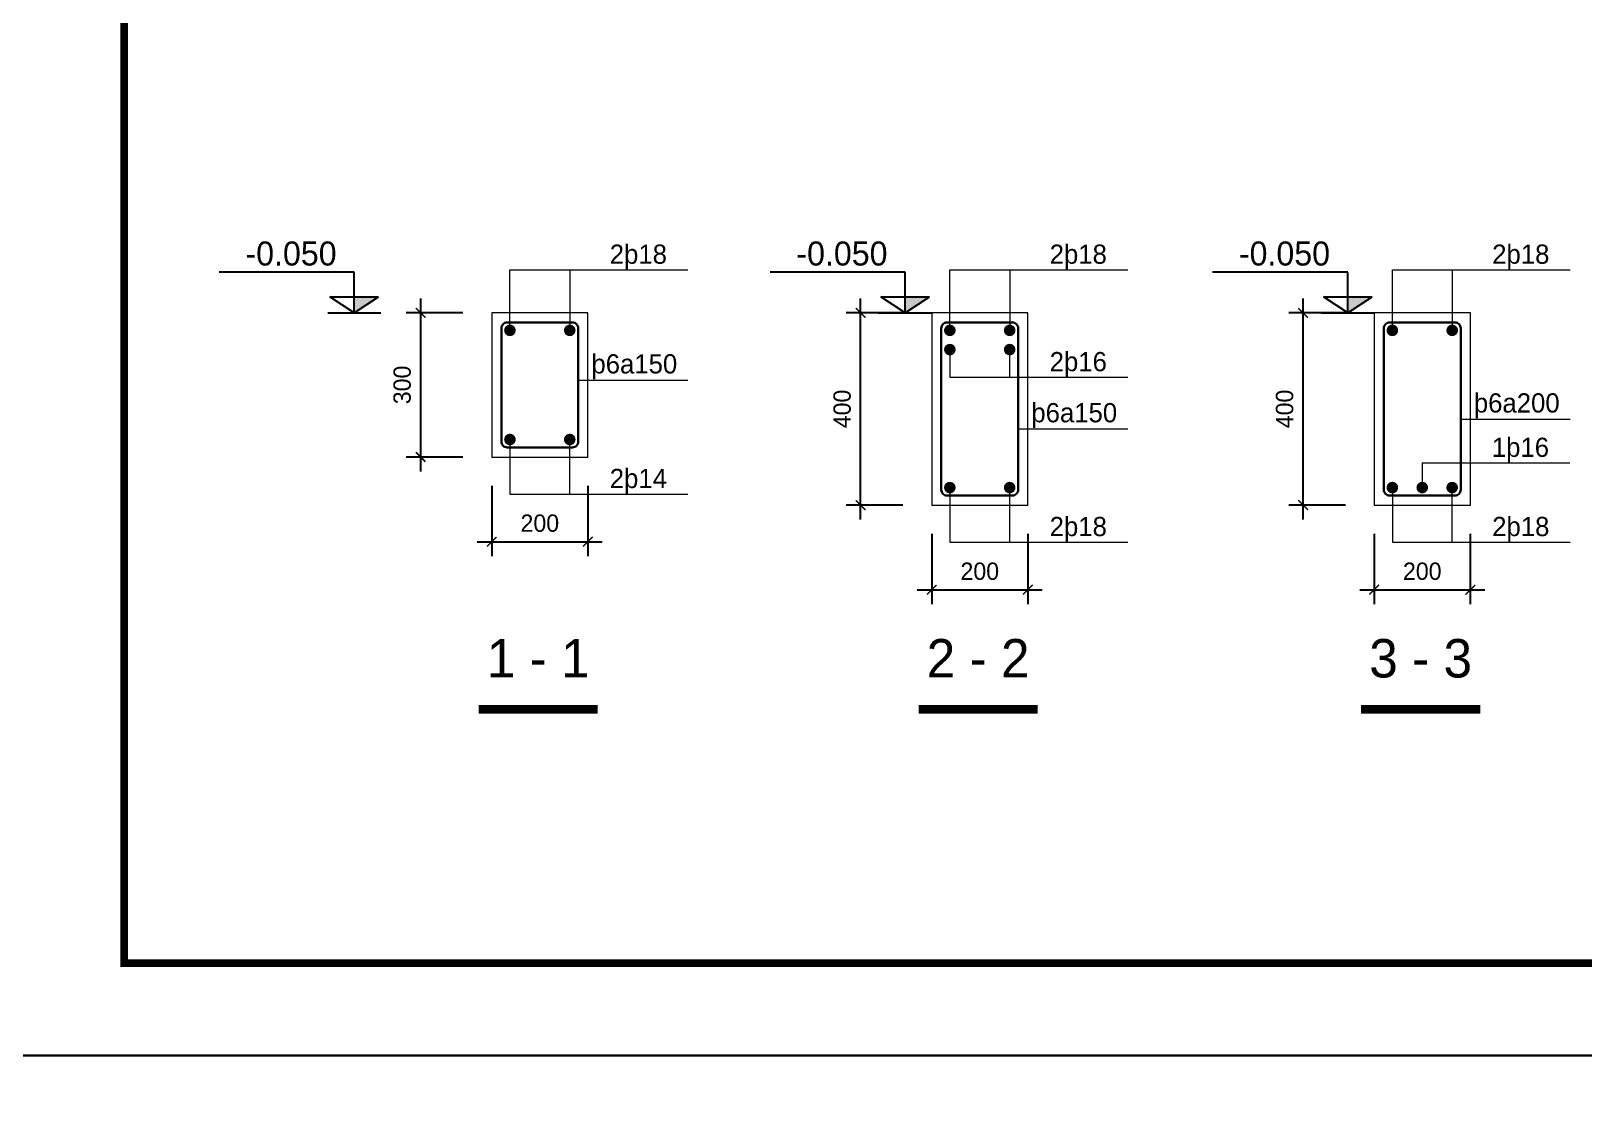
# Model space of a CAD drawing. Header units: inches. Extents: x 566748 to 757280, y 592180 to 740680.
# Drawn here: x 651579 to 667731, y 680819 to 691940 of the extents above; entities that cross this region are included whole.
import ezdxf
from ezdxf.enums import TextEntityAlignment as Align

# ---------------------------------------------------------------- set-up
doc = ezdxf.new("R2010")
doc.units = ezdxf.units.IN
doc.header["$MEASUREMENT"] = 0
doc.layers.add('LAYER7', color=7, linetype='Continuous')
doc.layers.add('TEXT', color=4, linetype='Continuous')
for name, color, linetype, lineweight in [('NET CB', 2, 'Continuous', 20), ('NET GHI CHU', 7, 'Continuous', 13), ('NET KICH THUOC', 9, 'Continuous', 13), ('NET THEP DAI', 3, 'Continuous', 30), ('NET THEP DOC', 1, 'Continuous', 50)]:
    doc.layers.add(name, color=color, linetype=linetype, lineweight=lineweight)
doc.styles.add('A', font='Fonts5.ttf', dxfattribs={"height": 100})
doc.styles.add('TEXT', font='Fonts5.ttf')
doc.styles.add('VNIHELVE', font='Fonts5.ttf', dxfattribs={"height": 180})
doc.dimstyles.new('M 1-20', dxfattribs={"dimscale": 100, "dimtxt": 2, "dimasz": 1, "dimexe": 1.5, "dimexo": 3, "dimgap": 1, "dimtad": 1, "dimdec": 0, "dimlfac": 0.2, "dimtxsty": 'VNIHELVE', "dimblk": 'ARCHTICK', "dimcen": 2.5, "dimdle": 1.5, "dimclrd": 256, "dimclre": 256, "dimclrt": 256, "dimadec": 0, "dimazin": 0, "dimtfac": 1, "dimtdec": 0, "dimtix": 1, "dimtmove": 0, "dimatfit": 3, "dimldrblk": 'ARCHTICK', "dimfxl": 7, "dimfxlon": 1, "dimarcsym": 1})

# ---------------------------------------------------------------- blocks, each defined once
blk = doc.blocks.new('_ArchTick')
at = {"color": 0, "linetype": 'ByBlock', "const_width": 0.15}
blk.add_lwpolyline([(-0.5, -0.5), (0.5, 0.5)], dxfattribs=at)
blk = doc.blocks.new('*D291')
at = {"layer": 'Defpoints', "color": 0}
for p in [(655632, 689008), (656371, 689008), (656371, 687508)]:
    blk.add_point(p, dxfattribs=at)
at = {"layer": 'NET KICH THUOC', "lineweight": -2}
for p, q in [((655632, 687358), (655632, 689158)), ((656071, 689008), (655482, 689008)), ((656071, 687508), (655482, 687508))]:
    blk.add_line(p, q, dxfattribs=at)
at = {"layer": 'NET KICH THUOC', "lineweight": -2, "xscale": 100, "yscale": 100, "zscale": 100}
for p, rotation in [((655632, 689008), 90), ((655632, 687508), 270)]:
    blk.add_blockref('_ArchTick', p, dxfattribs=dict(at, rotation=rotation))
at = {"layer": 'NET KICH THUOC', "insert": (655440, 688258), "char_height": 180, "attachment_point": 5, "rotation": 90, "style": 'VNIHELVE'}
blk.add_mtext('300', dxfattribs=at)
blk = doc.blocks.new('*D292')
at = {"layer": 'Defpoints', "color": 0}
for p in [(656371, 687508), (657371, 687508), (657371, 686627)]:
    blk.add_point(p, dxfattribs=at)
at = {"layer": 'NET KICH THUOC', "lineweight": -2}
for p, q in [((656371, 687208), (656371, 686477)), ((657371, 687208), (657371, 686477)), ((656221, 686627), (657521, 686627))]:
    blk.add_line(p, q, dxfattribs=at)
at = {"layer": 'NET KICH THUOC', "lineweight": -2, "xscale": 100, "yscale": 100, "zscale": 100, "rotation": 180}
blk.add_blockref('_ArchTick', (656371, 686627), dxfattribs=at)
at = {"layer": 'NET KICH THUOC', "lineweight": -2, "xscale": 100, "yscale": 100, "zscale": 100}
blk.add_blockref('_ArchTick', (657371, 686627), dxfattribs=at)
at = {"layer": 'NET KICH THUOC', "insert": (656871, 686819), "char_height": 180, "attachment_point": 5, "style": 'VNIHELVE'}
blk.add_mtext('200', dxfattribs=at)
blk = doc.blocks.new('CT P')
at = {"color": 7}
for p, q in [((0, 423), (1406, 423)), ((0, 0), (0, 423)), ((0, 0), (-253, 168)), ((253, 168), (-253, 168)), ((0, 0), (253, 168))]:
    blk.add_line(p, q, dxfattribs=at)
at = {"color": 8}
blk.add_line((276, 0), (-276, 0), dxfattribs=at)
at = {"color": 7}
blk.add_solid([(0, 0), (-253, 168), (0, 168)], dxfattribs=at)
at = {"color": 7, "style": 'TEXT', "flags": 4}
blk.add_attdef('CODE', (258, 492), '', height=250, dxfattribs=at)
blk = doc.blocks.new('MCN')
at = {"layer": 'NET GHI CHU'}
blk.add_lwpolyline([(-88.4, 0, 12.5, 12.5, 0), (88.4, 0, 0, 0, 0)], format="xyseb", dxfattribs=at)
at = {"layer": 'TEXT', "style": 'A', "flags": 4}
blk.add_attdef('MC', text='', height=100, dxfattribs=at).set_placement((0, 75.8), align=Align.MIDDLE_CENTER)
blk = doc.blocks.new('*D289')
at = {"layer": 'Defpoints', "color": 0}
for p in [(660208, 689008), (660947, 689008), (660947, 687008)]:
    blk.add_point(p, dxfattribs=at)
at = {"layer": 'NET KICH THUOC', "lineweight": -2}
for p, q in [((660208, 686858), (660208, 689158)), ((660647, 689008), (660058, 689008)), ((660647, 687008), (660058, 687008))]:
    blk.add_line(p, q, dxfattribs=at)
at = {"layer": 'NET KICH THUOC', "lineweight": -2, "xscale": 100, "yscale": 100, "zscale": 100}
for p, rotation in [((660208, 689008), 90), ((660208, 687008), 270)]:
    blk.add_blockref('_ArchTick', p, dxfattribs=dict(at, rotation=rotation))
at = {"layer": 'NET KICH THUOC', "insert": (660016, 688008), "char_height": 180, "attachment_point": 5, "rotation": 90, "style": 'VNIHELVE'}
blk.add_mtext('400', dxfattribs=at)
blk = doc.blocks.new('*D290')
at = {"layer": 'Defpoints', "color": 0}
for p in [(660947, 687008), (661947, 687008), (661947, 686127)]:
    blk.add_point(p, dxfattribs=at)
at = {"layer": 'NET KICH THUOC', "lineweight": -2}
for p, q in [((660947, 686708), (660947, 685977)), ((661947, 686708), (661947, 685977)), ((660797, 686127), (662097, 686127))]:
    blk.add_line(p, q, dxfattribs=at)
at = {"layer": 'NET KICH THUOC', "lineweight": -2, "xscale": 100, "yscale": 100, "zscale": 100, "rotation": 180}
blk.add_blockref('_ArchTick', (660947, 686127), dxfattribs=at)
at = {"layer": 'NET KICH THUOC', "lineweight": -2, "xscale": 100, "yscale": 100, "zscale": 100}
blk.add_blockref('_ArchTick', (661947, 686127), dxfattribs=at)
at = {"layer": 'NET KICH THUOC', "insert": (661447, 686319), "char_height": 180, "attachment_point": 5, "style": 'VNIHELVE'}
blk.add_mtext('200', dxfattribs=at)
blk = doc.blocks.new('*D293')
at = {"layer": 'Defpoints', "color": 0}
for p in [(664810, 689008), (665549, 689008), (665549, 687008)]:
    blk.add_point(p, dxfattribs=at)
at = {"layer": 'NET KICH THUOC', "lineweight": -2}
for p, q in [((664810, 686858), (664810, 689158)), ((665249, 689008), (664660, 689008)), ((665249, 687008), (664660, 687008))]:
    blk.add_line(p, q, dxfattribs=at)
at = {"layer": 'NET KICH THUOC', "lineweight": -2, "xscale": 100, "yscale": 100, "zscale": 100}
for p, rotation in [((664810, 689008), 90), ((664810, 687008), 270)]:
    blk.add_blockref('_ArchTick', p, dxfattribs=dict(at, rotation=rotation))
at = {"layer": 'NET KICH THUOC', "insert": (664618, 688008), "char_height": 180, "attachment_point": 5, "rotation": 90, "style": 'VNIHELVE'}
blk.add_mtext('400', dxfattribs=at)
blk = doc.blocks.new('*D294')
at = {"layer": 'Defpoints', "color": 0}
for p in [(665549, 687008), (666549, 687008), (666549, 686127)]:
    blk.add_point(p, dxfattribs=at)
at = {"layer": 'NET KICH THUOC', "lineweight": -2}
for p, q in [((665549, 686708), (665549, 685977)), ((666549, 686708), (666549, 685977)), ((665399, 686127), (666699, 686127))]:
    blk.add_line(p, q, dxfattribs=at)
at = {"layer": 'NET KICH THUOC', "lineweight": -2, "xscale": 100, "yscale": 100, "zscale": 100, "rotation": 180}
blk.add_blockref('_ArchTick', (665549, 686127), dxfattribs=at)
at = {"layer": 'NET KICH THUOC', "lineweight": -2, "xscale": 100, "yscale": 100, "zscale": 100}
blk.add_blockref('_ArchTick', (666549, 686127), dxfattribs=at)
at = {"layer": 'NET KICH THUOC', "insert": (666049, 686319), "char_height": 180, "attachment_point": 5, "style": 'VNIHELVE'}
blk.add_mtext('200', dxfattribs=at)

msp = doc.modelspace()

# ---------------------------------------------------------------- linework, layer by layer
at = {"layer": 'Defpoints', "linetype": 'Continuous', "ltscale": 0.08}
for points in [[(650748.3, 681280.3), (692748.3, 681280.3), (692748.3, 710980.3), (650748.3, 710980.3)], [(650748.3, 651580.3), (692748.3, 651580.3), (692748.3, 681280.3), (650748.3, 681280.3)]]:
    msp.add_lwpolyline(points, close=True, dxfattribs=at)
at = {"layer": 'LAYER7', "linetype": 'Continuous', "const_width": 80}
msp.add_lwpolyline([(691748.3, 710017.8), (652548.3, 710017.8), (652548.3, 682242.9), (691748.3, 682242.9)], close=True, dxfattribs=at)
at = {"layer": 'NET CB', "ltscale": 800}
for points in [[(656371.1, 687507.8), (657371.1, 687507.8), (657371.1, 689007.8), (656371.1, 689007.8)], [(660946.6, 687007.8), (661946.6, 687007.8), (661946.6, 689007.8), (660946.6, 689007.8)], [(665549.1, 687007.8), (666549.1, 687007.8), (666549.1, 689007.8), (665549.1, 689007.8)]]:
    msp.add_lwpolyline(points, close=True, dxfattribs=at)
at = {"layer": 'NET GHI CHU', "color": 7}
for points in [[(656560, 688825.7), (656560, 689455.8), (658411.1, 689455.8)], [(657182.3, 689455.8), (657182.3, 688825.7)], [(661135.5, 688825.7), (661135.5, 689455.8), (662986.6, 689455.8)], [(661757.8, 689455.8), (661757.8, 688825.7)], [(665738, 688825.7), (665738, 689455.8), (667589.1, 689455.8)], [(666360.3, 689455.8), (666360.3, 688825.7)], [(661135.5, 688625.7), (661135.5, 688337.5), (662986.6, 688337.5)], [(661757.8, 688337.5), (661757.8, 688625.7)], [(657271.1, 688308.1), (658411.1, 688308.1)], [(666449.1, 687901.6), (667589.1, 687901.6)], [(661846.6, 687800.1), (662986.6, 687800.1)], [(656560, 687690), (656560, 687122.3), (658411.1, 687122.3)], [(657182.3, 687122.3), (657182.3, 687690)], [(666049.1, 687446.3), (666049.1, 687190)], [(666049.1, 687446.3), (667585.3, 687446.3)], [(661135.5, 687190), (661135.5, 686622.3), (662986.6, 686622.3)], [(661757.8, 686622.3), (661757.8, 687190)], [(665738, 687190), (665738, 686622.3), (667589.1, 686622.3)], [(666360.3, 686622.3), (666360.3, 687190)]]:
    msp.add_lwpolyline(points, dxfattribs=at)
at = {"layer": 'NET THEP DAI'}
for points in [[(656531.1, 687607.8), (657211.1, 687607.8, 0.4142136), (657271.1, 687667.8), (657271.1, 688847.8, 0.4142136), (657211.1, 688907.8), (656531.1, 688907.8, 0.4142136), (656471.1, 688847.8), (656471.1, 687667.8, 0.4142136)], [(661106.6, 687107.8), (661786.6, 687107.8, 0.4142136), (661846.6, 687167.8), (661846.6, 688847.8, 0.4142136), (661786.6, 688907.8), (661106.6, 688907.8, 0.4142136), (661046.6, 688847.8), (661046.6, 687167.8, 0.4142136)], [(665709.1, 687107.8), (666389.1, 687107.8, 0.4142136), (666449.1, 687167.8), (666449.1, 688847.8, 0.4142136), (666389.1, 688907.8), (665709.1, 688907.8, 0.4142136), (665649.1, 688847.8), (665649.1, 687167.8, 0.4142136)]]:
    msp.add_lwpolyline(points, format="xyb", close=True, dxfattribs=at)
at = {"layer": 'NET THEP DOC', "const_width": 60}
for points in [[(656590, 688825.7, 1), (656530, 688825.7, 1)], [(657152.3, 688825.7, -1), (657212.3, 688825.7, -1)], [(661165.5, 688825.7, 1), (661105.5, 688825.7, 1)], [(661727.8, 688825.7, -1), (661787.8, 688825.7, -1)], [(665768, 688825.7, 1), (665708, 688825.7, 1)], [(666330.3, 688825.7, -1), (666390.3, 688825.7, -1)], [(661165.5, 688625.7, 1), (661105.5, 688625.7, 1)], [(661727.8, 688625.7, -1), (661787.8, 688625.7, -1)], [(656590, 687690, -1), (656530, 687690, -1)], [(657152.3, 687690, 1), (657212.3, 687690, 1)], [(661165.5, 687190, -1), (661105.5, 687190, -1)], [(661727.8, 687190, 1), (661787.8, 687190, 1)], [(665768, 687190, -1), (665708, 687190, -1)], [(666019.1, 687190, 1), (666079.1, 687190, 1)], [(666330.3, 687190, 1), (666390.3, 687190, 1)]]:
    msp.add_lwpolyline(points, format="xyb", close=True, dxfattribs=at)

# ---------------------------------------------------------------- block references
at = {"layer": 'NET GHI CHU'}
ref = msp.add_blockref('MCN', (661429.8, 684883.3), dxfattribs=dict(at, xscale=7.003571822075173, yscale=7.003571822075173, zscale=7.003571822075173))
ref.add_attrib('MC', '2 - 2', dxfattribs={"layer": 'TEXT', "height": 400, "style": 'VNIHELVE', "flags": 4}).set_placement((661429.8, 685414.3), align=Align.MIDDLE_CENTER)
ref = msp.add_blockref('MCN', (666032.3, 684883.3), dxfattribs=dict(at, xscale=7.003571822075173, yscale=7.003571822075173, zscale=7.003571822075173))
ref.add_attrib('MC', '3 - 3', dxfattribs={"layer": 'TEXT', "height": 400, "style": 'VNIHELVE', "flags": 4}).set_placement((666032.3, 685414.3), align=Align.MIDDLE_CENTER)
ref = msp.add_blockref('MCN', (656854.3, 684883.3), dxfattribs=dict(at, xscale=7.003571822075173, yscale=7.003571822075173, zscale=7.003571822075173))
ref.add_attrib('MC', '1 - 1', dxfattribs={"layer": 'TEXT', "height": 400, "style": 'VNIHELVE', "flags": 4}).set_placement((656854.3, 685414.3), align=Align.MIDDLE_CENTER)
at = {"layer": 'TEXT'}
ref = msp.add_blockref('CT P', (654941.1, 689007.8), dxfattribs=dict(at, xscale=-1))
ref.add_attrib('CODE', '-0.050', (653809.4, 689500.3), dxfattribs={"layer": '0', "color": 7, "height": 250, "style": 'TEXT', "flags": 4})
ref = msp.add_blockref('CT P', (660671.1, 689007.8), dxfattribs=dict(at, xscale=-1))
ref.add_attrib('CODE', '-0.050', (659539.4, 689500.3), dxfattribs={"layer": '0', "color": 7, "height": 250, "style": 'TEXT', "flags": 4})
ref = msp.add_blockref('CT P', (665273.6, 689007.8), dxfattribs=dict(at, xscale=-1))
ref.add_attrib('CODE', '-0.050', (664141.9, 689500.3), dxfattribs={"layer": '0', "color": 7, "height": 250, "style": 'TEXT', "flags": 4})

# ---------------------------------------------------------------- texts
at = {"layer": 'TEXT', "char_height": 200, "width": 866.506, "attachment_point": 3, "style": 'VNIHELVE'}
for s, insert in [('2þ18', (658193.5, 689718.6)), ('2þ18', (662769, 689718.6)), ('2þ18', (667371.5, 689718.6)), ('þ6a150', (658300.2, 688577.3)), ('2þ16', (662769, 688600.3)), ('þ6a150', (662875.7, 688069.3)), ('þ6a200', (667478.2, 688170.8)), ('1þ16', (667367.7, 687709.1)), ('2þ14', (658193.5, 687385.1)), ('2þ18', (662769, 686885.1)), ('2þ18', (667371.5, 686885.1))]:
    msp.add_mtext(s, dxfattribs=dict(at, insert=insert))

# ---------------------------------------------------------------- dimensions: what is measured, and where the dimension line sits
at = {"layer": 'NET KICH THUOC'}
for base, p1, p2, picture, middle in [((655632.2, 689007.8), (656371.1, 687507.8), (656371.1, 689007.8), '*D291', (655440.3, 688257.8)), ((660207.7, 689007.8), (660946.6, 687007.8), (660946.6, 689007.8), '*D289', (660015.8, 688007.8)), ((664810.2, 689007.8), (665549.1, 687007.8), (665549.1, 689007.8), '*D293', (664618.3, 688007.8))]:
    dim = msp.add_linear_dim(base=base, p1=p1, p2=p2, angle=90, dimstyle='M 1-20', dxfattribs=at)
    dim.commit()
    dim.dimension.update_dxf_attribs({"geometry": picture, "text_midpoint": middle})
for base, p1, p2, picture, middle in [((657371.1, 686627.2), (656371.1, 687507.8), (657371.1, 687507.8), '*D292', (656871.1, 686819.1)), ((661946.6, 686127.2), (660946.6, 687007.8), (661946.6, 687007.8), '*D290', (661446.6, 686319.1)), ((666549.1, 686127.2), (665549.1, 687007.8), (666549.1, 687007.8), '*D294', (666049.1, 686319.1))]:
    dim = msp.add_linear_dim(base=base, p1=p1, p2=p2, dimstyle='M 1-20', dxfattribs=at)
    dim.commit()
    dim.dimension.update_dxf_attribs({"geometry": picture, "text_midpoint": middle})

doc.saveas('drawing.dxf')
